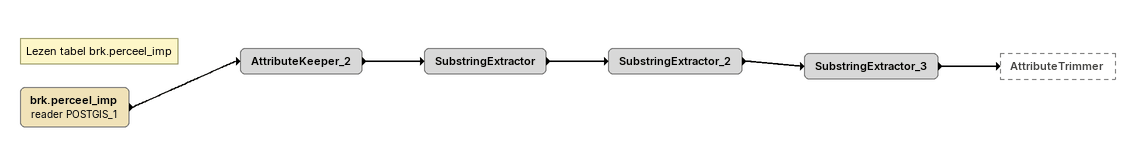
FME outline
Note: Lezen tabel brk.perceel_imp
brk.perceel_imp (reader POSTGIS_1)
    -> AttributeKeeper_2
AttributeKeeper_2
    -> SubstringExtractor
SubstringExtractor
    -> SubstringExtractor_2
SubstringExtractor_2
    -> SubstringExtractor_3
SubstringExtractor_3
    -> AttributeTrimmer
